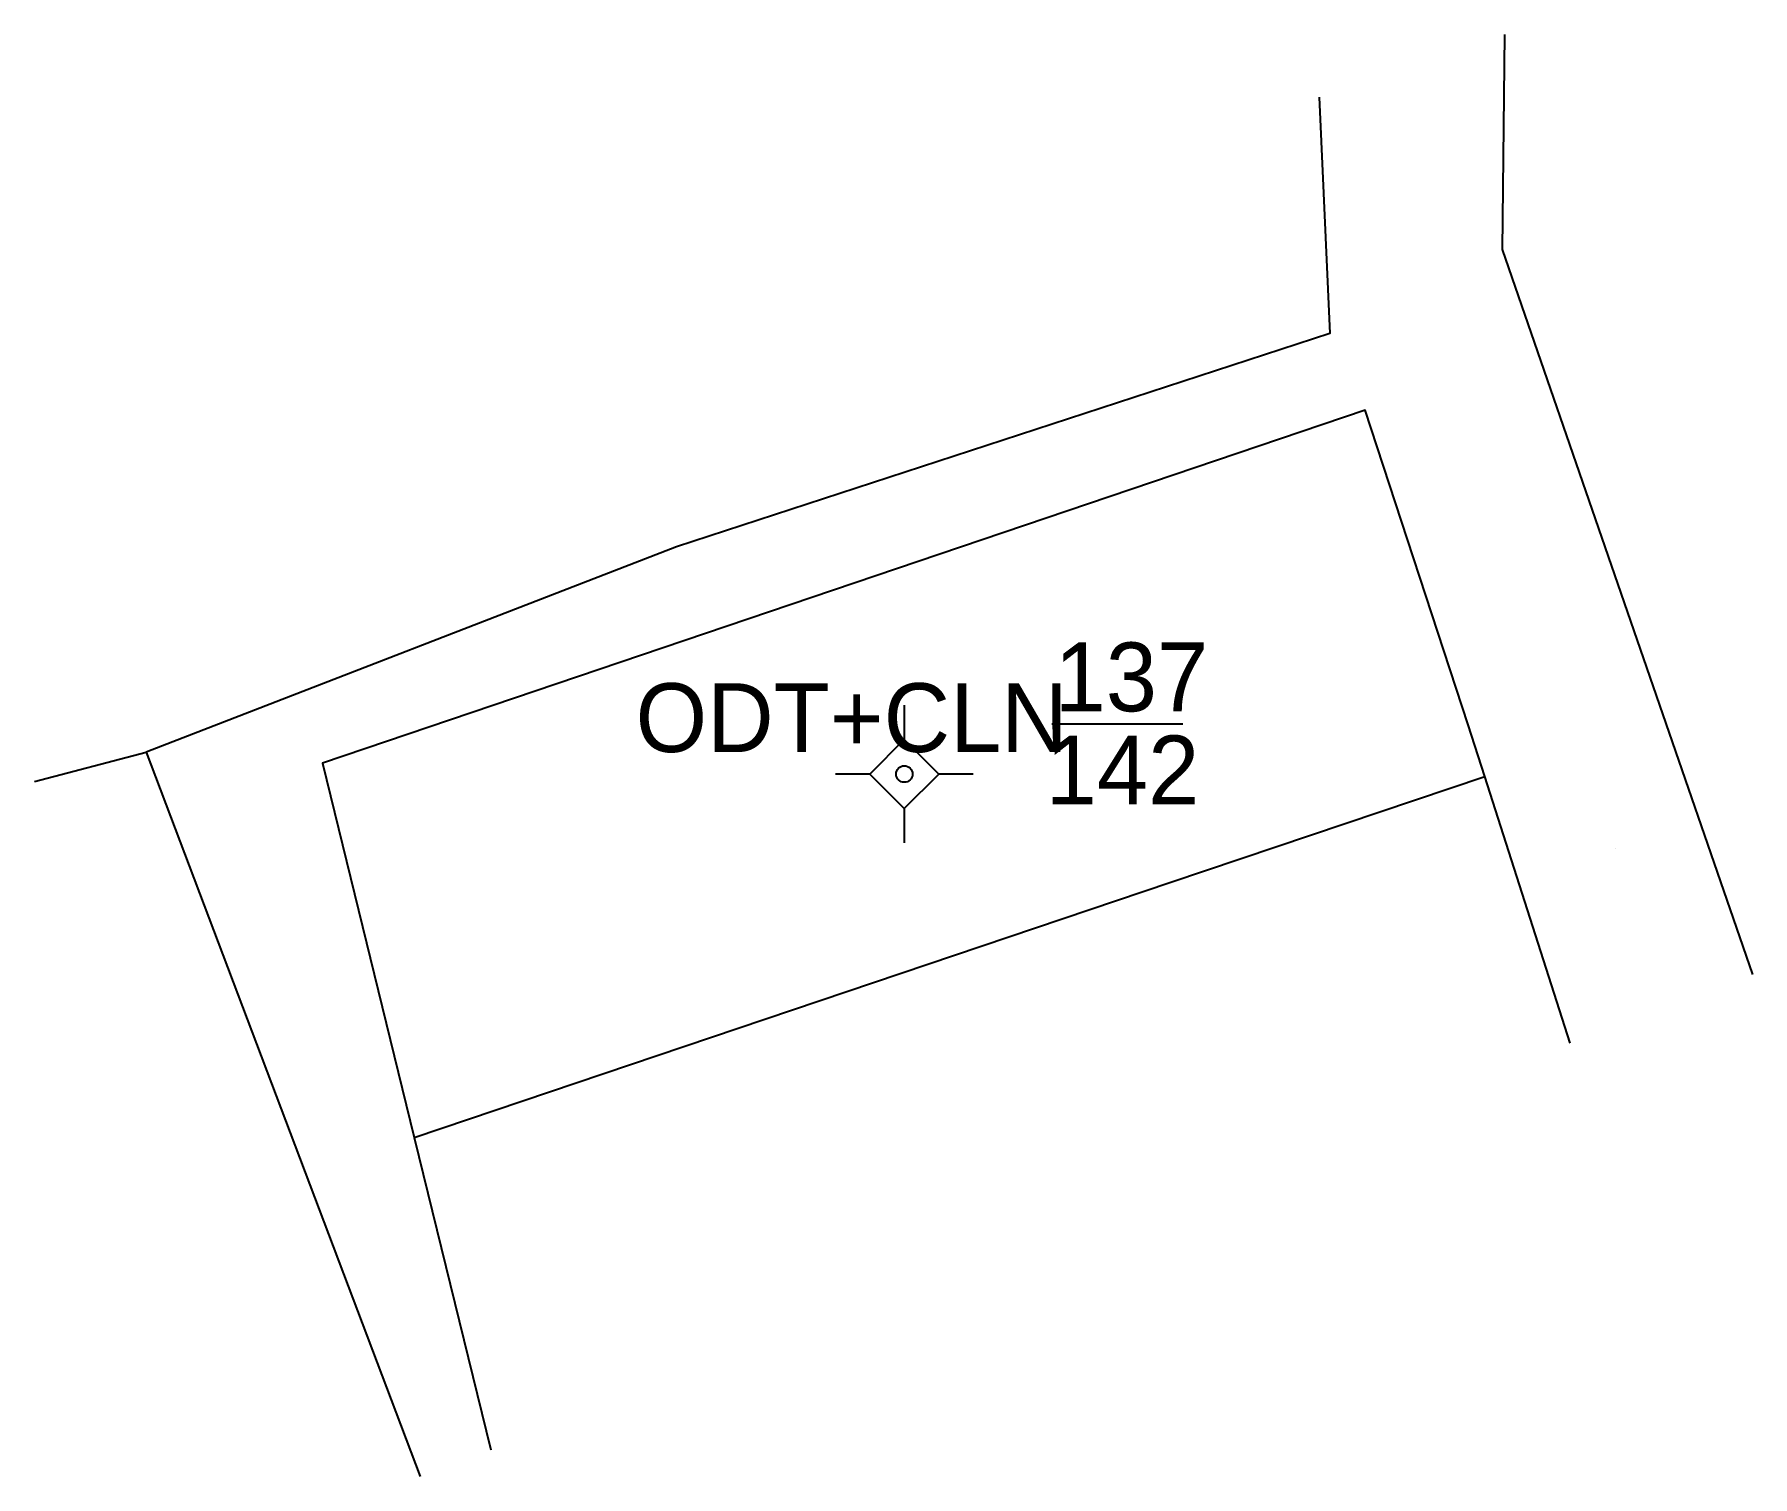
# Model space of a CAD drawing. Extents: x 551536.8 to 551568, y 1837915 to 1837941.2.
import ezdxf

# ---------------------------------------------------------------- set-up
doc = ezdxf.new("R2010")
doc.units = 0
for name, color, linetype in [('Level 1', 7, 'Continuous'), ('Level 10', 7, 'Continuous'), ('Level 11', 7, 'Continuous'), ('Level 13', 7, 'Continuous'), ('Level 23', 7, 'Continuous'), ('Level 63', 7, 'Continuous')]:
    doc.layers.add(name, color=color, linetype=linetype)

msp = doc.modelspace()

# ---------------------------------------------------------------- linework, layer by layer
at = {"layer": 'Level 10'}
for points in [[(551536.8, 1837927.605), (551538.83, 1837928.14)], [(551543.7, 1837921.14), (551557.444, 1837925.776), (551563.144, 1837927.698)]]:
    msp.add_lwpolyline(points, dxfattribs=at)
at = {"layer": 'Level 11'}
for p, q in [((551552.6, 1837928.99), (551552.6, 1837928.365)), ((551552.6, 1837928.365), (551551.975, 1837927.74)), ((551553.225, 1837927.74), (551552.6, 1837928.365)), ((551551.975, 1837927.74), (551551.35, 1837927.74)), ((551551.975, 1837927.74), (551552.6, 1837927.115)), ((551552.6, 1837927.115), (551553.225, 1837927.74)), ((551553.85, 1837927.74), (551553.225, 1837927.74)), ((551552.6, 1837927.115), (551552.6, 1837926.49))]:
    msp.add_line(p, q, dxfattribs=at)
msp.add_circle((551552.6, 1837927.74), 0.15, dxfattribs=at)
at = {"layer": 'Level 13'}
msp.add_line((551565.52, 1837926.39), (551565.52, 1837926.39), dxfattribs=at)
at = {"layer": 'Level 23'}
for points in [[(551563.503, 1837941.175), (551563.46, 1837937.27), (551568.008, 1837924.101)], [(551560.133, 1837940.033), (551560.33, 1837935.74), (551548.46, 1837931.87), (551538.83, 1837928.14), (551543.804, 1837914.98)], [(551564.695, 1837922.852), (551563.144, 1837927.698), (551562.844, 1837928.635), (551560.97, 1837934.35), (551542.03, 1837927.94), (551543.7, 1837921.14), (551545.089, 1837915.464)]]:
    msp.add_lwpolyline(points, dxfattribs=at)
at = {"layer": 'Level 63'}
msp.add_line((551555.28, 1837928.65), (551557.66, 1837928.65), dxfattribs=at)

# ---------------------------------------------------------------- texts
at = {"layer": 'Level 1'}
msp.add_text('142', height=1.25, dxfattribs=at).set_placement((551555.17, 1837927.19))
at = {"layer": 'Level 10'}
for s, p in [('137', (551555.33, 1837928.88)), ('ODT+CLN', (551547.72, 1837928.14))]:
    msp.add_text(s, height=1.25, dxfattribs=at).set_placement(p)
at = {"layer": 'Level 63'}
msp.add_text('D', height=0.01, dxfattribs=at).set_placement((551538.83, 1837928.14))
msp.add_text('D', height=0.01, dxfattribs=at).set_placement((551538.83, 1837928.14))
msp.add_text('D', height=0.01, dxfattribs=at).set_placement((551538.83, 1837928.14))

doc.saveas('drawing.dxf')
